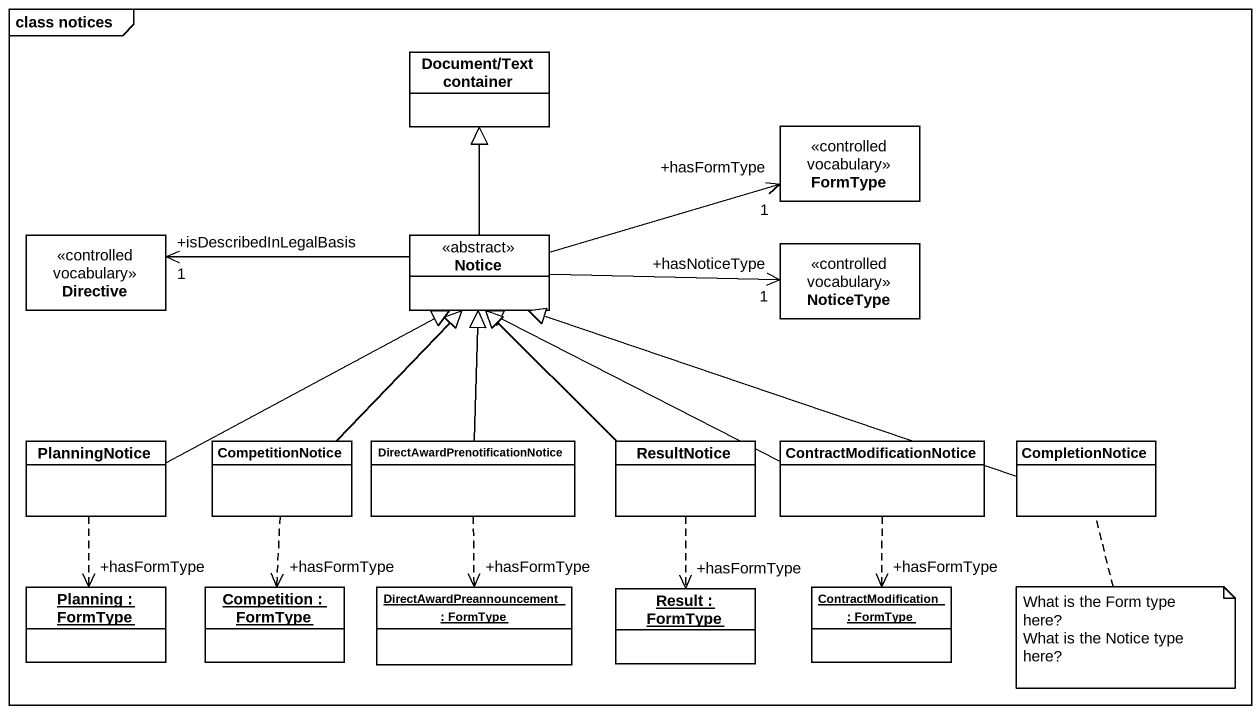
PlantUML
@startuml
mainframe class notices
hide circle
hide empty members
class "Document/Text container" as Document_Text_container
class FormType <<controlled vocabulary>>
class Directive <<controlled vocabulary>>
class Notice <<abstract>>
class NoticeType <<controlled vocabulary>>
class PlanningNotice
class CompetitionNotice
class "DirectAwardPrenotificationNotice" as DirectAwardPrenotificationNo
class ResultNotice
class ContractModificationNotice
class CompletionNotice
object "Planning : FormType" as Planning
object "Competition : FormType" as Competition
object "DirectAwardPreannouncement : FormType" as DirectAwardPreannouncement
object "Result : FormType" as Result
object "ContractModification : FormType" as ContractModification
Notice -up-|> Document_Text_container
Notice -right-> "+hasFormType\n1" FormType
Notice -left-> "+isDescribedInLegalBasis\n1" Directive
Notice -right-> "+hasNoticeType\n1" NoticeType
PlanningNotice -right-|> Notice
PlanningNotice ..> "+hasFormType" Planning
CompetitionNotice -up-|> Notice
CompetitionNotice ..> "+hasFormType" Competition
DirectAwardPrenotificationNo -up-|> Notice
DirectAwardPrenotificationNo ..> "+hasFormType" DirectAwardPreannouncement
ResultNotice -up-|> Notice
ResultNotice ..> "+hasFormType" Result
ContractModificationNotice -left-|> Notice
ContractModificationNotice ..> "+hasFormType" ContractModification
CompletionNotice -left-|> Notice
note bottom of CompletionNotice
  What is the Form type here?
  What is the Notice type here?
end note
@enduml
